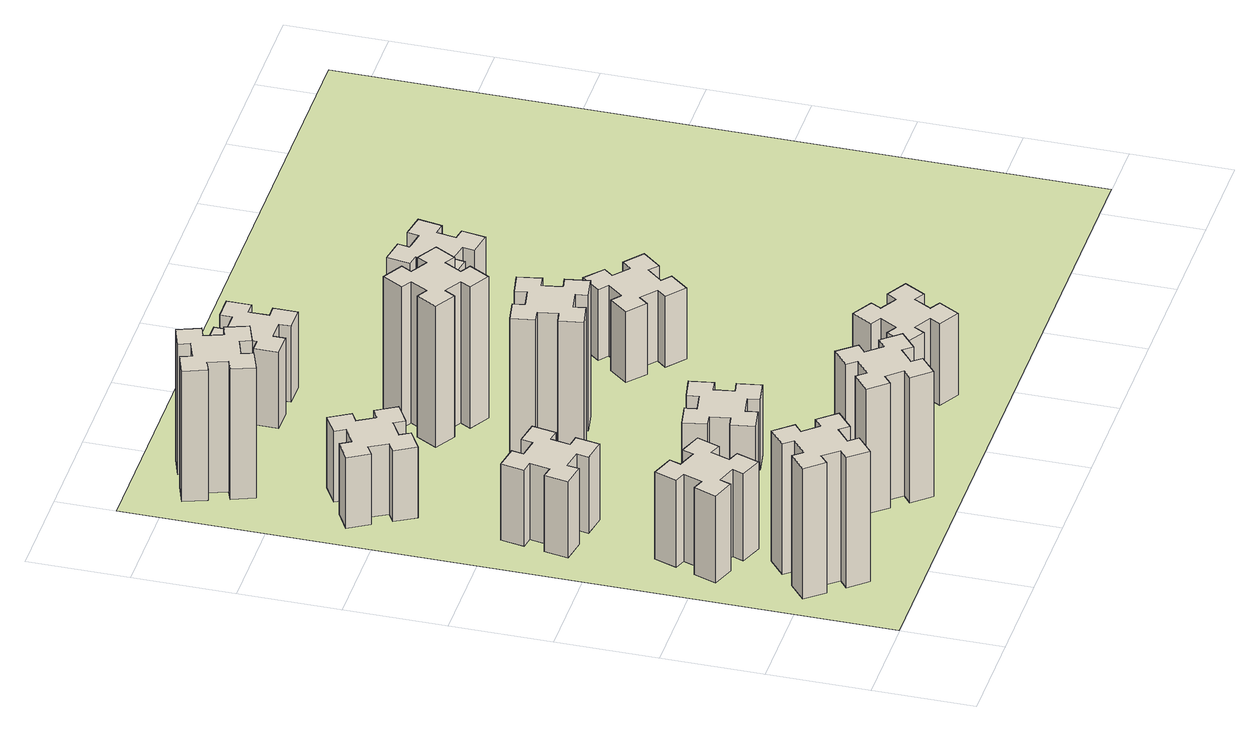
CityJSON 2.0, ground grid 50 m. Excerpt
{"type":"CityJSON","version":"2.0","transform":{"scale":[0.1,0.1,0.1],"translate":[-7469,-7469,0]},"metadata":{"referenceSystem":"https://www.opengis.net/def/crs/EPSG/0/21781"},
"CityObjects":{
"building1":{"type":"Building","attributes":{"class":"1000","function":"1000","usage":"1000","yearOfConstruction":2016,"roofType":"1000","measuredHeight":72,"storeysAboveGround":30,"storeysBelowGround":0},"geometry":[{"type":"Solid","lod":"1","boundaries":[[[[0,1,2,3,4,5,6,7,8,9,10,11,12,13,14,15,16,17,18,19]],[[17,16,20,21]],[[16,15,22,20]],[[15,14,23,22]],[[14,13,24,23]],[[13,12,25,24]],[[12,11,26,25]],[[11,10,27,26]],[[10,9,28,27]],[[9,8,29,28]],[[8,7,30,29]],[[7,6,31,30]],[[6,5,32,31]],[[5,4,33,32]],[[4,3,34,33]],[[3,2,35,34]],[[2,1,36,35]],[[1,0,37,36]],[[0,19,38,37]],[[19,18,39,38]],[[18,17,21,39]],[[24,25,26,27,28,29,30,31,32,33,34,35,36,37,38,39,21,20,22,23]]]]}]},
"building2":{"type":"Building","attributes":{"class":"1000","function":"1000","usage":"1000","yearOfConstruction":2016,"roofType":"1000","measuredHeight":48,"storeysAboveGround":30,"storeysBelowGround":0},"geometry":[{"type":"Solid","lod":"1","boundaries":[[[[40,41,42,43,44,45,46,47,48,49,50,51,52,53,54,55,56,57,58,59]],[[57,56,60,61]],[[56,55,62,60]],[[55,54,63,62]],[[54,53,64,63]],[[53,52,65,64]],[[52,51,66,65]],[[51,50,67,66]],[[50,49,68,67]],[[49,48,69,68]],[[48,47,70,69]],[[47,46,71,70]],[[46,45,72,71]],[[45,44,73,72]],[[44,43,74,73]],[[43,42,75,74]],[[42,41,76,75]],[[41,40,77,76]],[[40,59,78,77]],[[59,58,79,78]],[[58,57,61,79]],[[64,65,66,67,68,69,70,71,72,73,74,75,76,77,78,79,61,60,62,63]]]]}]},
"building3":{"type":"Building","attributes":{"class":"1000","function":"1000","usage":"1000","yearOfConstruction":2016,"roofType":"1000","measuredHeight":42,"storeysAboveGround":30,"storeysBelowGround":0},"geometry":[{"type":"Solid","lod":"1","boundaries":[[[[80,81,82,83,84,85,86,87,88,89,90,91,92,93,94,95,96,97,98,99]],[[97,96,100,101]],[[96,95,102,100]],[[95,94,103,102]],[[94,93,104,103]],[[93,92,105,104]],[[92,91,106,105]],[[91,90,107,106]],[[90,89,108,107]],[[89,88,109,108]],[[88,87,110,109]],[[87,86,111,110]],[[86,85,112,111]],[[85,84,113,112]],[[84,83,114,113]],[[83,82,115,114]],[[82,81,116,115]],[[81,80,117,116]],[[80,99,118,117]],[[99,98,119,118]],[[98,97,101,119]],[[104,105,106,107,108,109,110,111,112,113,114,115,116,117,118,119,101,100,102,103]]]]}]},
"building4":{"type":"Building","attributes":{"class":"1000","function":"1000","usage":"1000","yearOfConstruction":2016,"roofType":"1000","measuredHeight":39,"storeysAboveGround":30,"storeysBelowGround":0},"geometry":[{"type":"Solid","lod":"1","boundaries":[[[[120,121,122,123,124,125,126,127,128,129,130,131,132,133,134,135,136,137,138,139]],[[137,136,140,141]],[[136,135,142,140]],[[135,134,143,142]],[[134,133,144,143]],[[133,132,145,144]],[[132,131,146,145]],[[131,130,147,146]],[[130,129,148,147]],[[129,128,149,148]],[[128,127,150,149]],[[127,126,151,150]],[[126,125,152,151]],[[125,124,153,152]],[[124,123,154,153]],[[123,122,155,154]],[[122,121,156,155]],[[121,120,157,156]],[[120,139,158,157]],[[139,138,159,158]],[[138,137,141,159]],[[144,145,146,147,148,149,150,151,152,153,154,155,156,157,158,159,141,140,142,143]]]]}]},
"building5":{"type":"Building","attributes":{"class":"1000","function":"1000","usage":"1000","yearOfConstruction":2016,"roofType":"1000","measuredHeight":69,"storeysAboveGround":30,"storeysBelowGround":0},"geometry":[{"type":"Solid","lod":"1","boundaries":[[[[160,161,162,163,164,165,166,167,168,169,170,171,172,173,174,175,176,177,178,179]],[[177,176,180,181]],[[176,175,182,180]],[[175,174,183,182]],[[174,173,184,183]],[[173,172,185,184]],[[172,171,186,185]],[[171,170,187,186]],[[170,169,188,187]],[[169,168,189,188]],[[168,167,190,189]],[[167,166,191,190]],[[166,165,192,191]],[[165,164,193,192]],[[164,163,194,193]],[[163,162,195,194]],[[162,161,196,195]],[[161,160,197,196]],[[160,179,198,197]],[[179,178,199,198]],[[178,177,181,199]],[[184,185,186,187,188,189,190,191,192,193,194,195,196,197,198,199,181,180,182,183]]]]}]},
"building6":{"type":"Building","attributes":{"class":"1000","function":"1000","usage":"1000","yearOfConstruction":2016,"roofType":"1000","measuredHeight":39,"storeysAboveGround":30,"storeysBelowGround":0},"geometry":[{"type":"Solid","lod":"1","boundaries":[[[[200,201,202,203,204,205,206,207,208,209,210,211,212,213,214,215,216,217,218,219]],[[217,216,220,221]],[[216,215,222,220]],[[215,214,223,222]],[[214,213,224,223]],[[213,212,225,224]],[[212,211,226,225]],[[211,210,227,226]],[[210,209,228,227]],[[209,208,229,228]],[[208,207,230,229]],[[207,206,231,230]],[[206,205,232,231]],[[205,204,233,232]],[[204,203,234,233]],[[203,202,235,234]],[[202,201,236,235]],[[201,200,237,236]],[[200,219,238,237]],[[219,218,239,238]],[[218,217,221,239]],[[224,225,226,227,228,229,230,231,232,233,234,235,236,237,238,239,221,220,222,223]]]]}]},
"building7":{"type":"Building","attributes":{"class":"1000","function":"1000","usage":"1000","yearOfConstruction":2016,"roofType":"1000","measuredHeight":72,"storeysAboveGround":30,"storeysBelowGround":0},"geometry":[{"type":"Solid","lod":"1","boundaries":[[[[240,241,242,243,244,245,246,247,248,249,250,251,252,253,254,255,256,257,258,259]],[[257,256,260,261]],[[256,255,262,260]],[[255,254,263,262]],[[254,253,264,263]],[[253,252,265,264]],[[252,251,266,265]],[[251,250,267,266]],[[250,249,268,267]],[[249,248,269,268]],[[248,247,270,269]],[[247,246,271,270]],[[246,245,272,271]],[[245,244,273,272]],[[244,243,274,273]],[[243,242,275,274]],[[242,241,276,275]],[[241,240,277,276]],[[240,259,278,277]],[[259,258,279,278]],[[258,257,261,279]],[[264,265,266,267,268,269,270,271,272,273,274,275,276,277,278,279,261,260,262,263]]]]}]},
"building8":{"type":"Building","attributes":{"class":"1000","function":"1000","usage":"1000","yearOfConstruction":2016,"roofType":"1000","measuredHeight":75,"storeysAboveGround":30,"storeysBelowGround":0},"geometry":[{"type":"Solid","lod":"1","boundaries":[[[[280,281,282,283,284,285,286,287,288,289,290,291,292,293,294,295,296,297,298,299]],[[297,296,300,301]],[[296,295,302,300]],[[295,294,303,302]],[[294,293,304,303]],[[293,292,305,304]],[[292,291,306,305]],[[291,290,307,306]],[[290,289,308,307]],[[289,288,309,308]],[[288,287,310,309]],[[287,286,311,310]],[[286,285,312,311]],[[285,284,313,312]],[[284,283,314,313]],[[283,282,315,314]],[[282,281,316,315]],[[281,280,317,316]],[[280,299,318,317]],[[299,298,319,318]],[[298,297,301,319]],[[304,305,306,307,308,309,310,311,312,313,314,315,316,317,318,319,301,300,302,303]]]]}]},
"building9":{"type":"Building","attributes":{"class":"1000","function":"1000","usage":"1000","yearOfConstruction":2016,"roofType":"1000","measuredHeight":78,"storeysAboveGround":30,"storeysBelowGround":0},"geometry":[{"type":"Solid","lod":"1","boundaries":[[[[320,321,322,323,324,325,326,327,328,329,330,331,332,333,334,335,336,337,338,339]],[[337,336,340,341]],[[336,335,342,340]],[[335,334,343,342]],[[334,333,344,343]],[[333,332,345,344]],[[332,331,346,345]],[[331,330,347,346]],[[330,329,348,347]],[[329,328,349,348]],[[328,327,350,349]],[[327,326,351,350]],[[326,325,352,351]],[[325,324,353,352]],[[324,323,354,353]],[[323,322,355,354]],[[322,321,356,355]],[[321,320,357,356]],[[320,339,358,357]],[[339,338,359,358]],[[338,337,341,359]],[[344,345,346,347,348,349,350,351,352,353,354,355,356,357,358,359,341,340,342,343]]]]}]},
"building10":{"type":"Building","attributes":{"class":"1000","function":"1000","usage":"1000","yearOfConstruction":2016,"roofType":"1000","measuredHeight":45,"storeysAboveGround":30,"storeysBelowGround":0},"geometry":[{"type":"Solid","lod":"1","boundaries":[[[[360,361,362,363,364,365,366,367,368,369,370,371,372,373,374,375,376,377,378,379]],[[377,376,380,381]],[[376,375,382,380]],[[375,374,383,382]],[[374,373,384,383]],[[373,372,385,384]],[[372,371,386,385]],[[371,370,387,386]],[[370,369,388,387]],[[369,368,389,388]],[[368,367,390,389]],[[367,366,391,390]],[[366,365,392,391]],[[365,364,393,392]],[[364,363,394,393]],[[363,362,395,394]],[[362,361,396,395]],[[361,360,397,396]],[[360,379,398,397]],[[379,378,399,398]],[[378,377,381,399]],[[384,385,386,387,388,389,390,391,392,393,394,395,396,397,398,399,381,380,382,383]]]]}]},
"building11":{"type":"Building","attributes":{"class":"1000","function":"1000","usage":"1000","yearOfConstruction":2016,"roofType":"1000","measuredHeight":42,"storeysAboveGround":30,"storeysBelowGround":0},"geometry":[{"type":"Solid","lod":"1","boundaries":[[[[400,401,402,403,404,405,406,407,408,409,410,411,412,413,414,415,416,417,418,419]],[[417,416,420,421]],[[416,415,422,420]],[[415,414,423,422]],[[414,413,424,423]],[[413,412,425,424]],[[412,411,426,425]],[[411,410,427,426]],[[410,409,428,427]],[[409,408,429,428]],[[408,407,430,429]],[[407,406,431,430]],[[406,405,432,431]],[[405,404,433,432]],[[404,403,434,433]],[[403,402,435,434]],[[402,401,436,435]],[[401,400,437,436]],[[400,419,438,437]],[[419,418,439,438]],[[418,417,421,439]],[[424,425,426,427,428,429,430,431,432,433,434,435,436,437,438,439,421,420,422,423]]]]}]},
"building12":{"type":"Building","attributes":{"class":"1000","function":"1000","usage":"1000","yearOfConstruction":2016,"roofType":"1000","measuredHeight":39,"storeysAboveGround":30,"storeysBelowGround":0},"geometry":[{"type":"Solid","lod":"1","boundaries":[[[[440,441,442,443,444,445,446,447,448,449,450,451,452,453,454,455,456,457,458,459]],[[457,456,460,461]],[[456,455,462,460]],[[455,454,463,462]],[[454,453,464,463]],[[453,452,465,464]],[[452,451,466,465]],[[451,450,467,466]],[[450,449,468,467]],[[449,448,469,468]],[[448,447,470,469]],[[447,446,471,470]],[[446,445,472,471]],[[445,444,473,472]],[[444,443,474,473]],[[443,442,475,474]],[[442,441,476,475]],[[441,440,477,476]],[[440,459,478,477]],[[459,458,479,478]],[[458,457,461,479]],[[464,465,466,467,468,469,470,471,472,473,474,475,476,477,478,479,461,460,462,463]]]]}]},
"building13":{"type":"Building","attributes":{"class":"1000","function":"1000","usage":"1000","yearOfConstruction":2016,"roofType":"1000","measuredHeight":42,"storeysAboveGround":30,"storeysBelowGround":0},"geometry":[{"type":"Solid","lod":"1","boundaries":[[[[480,481,482,483,484,485,486,487,488,489,490,491,492,493,494,495,496,497,498,499]],[[497,496,500,501]],[[496,495,502,500]],[[495,494,503,502]],[[494,493,504,503]],[[493,492,505,504]],[[492,491,506,505]],[[491,490,507,506]],[[490,489,508,507]],[[489,488,509,508]],[[488,487,510,509]],[[487,486,511,510]],[[486,485,512,511]],[[485,484,513,512]],[[484,483,514,513]],[[483,482,515,514]],[[482,481,516,515]],[[481,480,517,516]],[[480,499,518,517]],[[499,498,519,518]],[[498,497,501,519]],[[504,505,506,507,508,509,510,511,512,513,514,515,516,517,518,519,501,500,502,503]]]]}]},
"landuse1":{"type":"LandUse","attributes":{"name":"plot1","function":"1010"},"geometry":[{"type":"MultiSurface","lod":"1","boundaries":[[[520,521,522,523]]]}]}
},
"vertices":[
[259,443,0],[323,366,0],[277,328,0],[354,236,0],[446,313,0],[408,359,0],[484,423,0],[523,377,0],[615,454,0],[538,546,0],[492,508,0],[427,584,0],[473,623,0],[396,715,0],[304,638,0],[343,592,0],[266,527,0],[228,573,0],[136,496,0],[213,404,0],[266,527,720],[228,573,720],[343,592,720],[304,638,720],[396,715,720],[473,623,720],[427,584,720],[492,508,720],[538,546,720],[615,454,720],[523,377,720],[484,423,720],[408,359,720],[446,313,720],[354,236,720],[277,328,720],[323,366,720],[259,443,720],[213,404,720],[136,496,720],
[291,929,0],[385,895,0],[364,839,0],[477,797,0],[518,910,0],[462,931,0],[496,1025,0],[552,1004,0],[593,1117,0],[480,1158,0],[460,1102,0],[366,1136,0],[387,1192,0],[274,1233,0],[233,1120,0],[289,1100,0],[255,1006,0],[199,1027,0],[157,914,0],[270,873,0],[255,1006,480],[199,1027,480],[289,1100,480],[233,1120,480],[274,1233,480],[387,1192,480],[366,1136,480],[460,1102,480],[480,1158,480],[593,1117,480],[552,1004,480],[496,1025,480],[462,931,480],[518,910,480],[477,797,480],[364,839,480],[385,895,480],[291,929,480],[270,873,480],[157,914,480],
[475,1687,0],[492,1785,0],[551,1775,0],[572,1893,0],[454,1914,0],[444,1855,0],[345,1872,0],[356,1931,0],[237,1952,0],[217,1834,0],[276,1824,0],[258,1725,0],[199,1736,0],[178,1617,0],[297,1597,0],[307,1656,0],[405,1638,0],[395,1579,0],[513,1558,0],[534,1677,0],[405,1638,420],[395,1579,420],[307,1656,420],[297,1597,420],[178,1617,420],[199,1736,420],[258,1725,420],[276,1824,420],[217,1834,420],[237,1952,420],[356,1931,420],[345,1872,420],[444,1855,420],[454,1914,420],[572,1893,420],[551,1775,420],[492,1785,420],[475,1687,420],[534,1677,420],[513,1558,420],
[255,2584,0],[305,2497,0],[253,2467,0],[313,2363,0],[417,2423,0],[387,2475,0],[474,2525,0],[504,2473,0],[608,2533,0],[548,2637,0],[496,2607,0],[446,2694,0],[498,2724,0],[438,2828,0],[334,2768,0],[364,2716,0],[277,2666,0],[247,2718,0],[143,2658,0],[203,2554,0],[277,2666,390],[247,2718,390],[364,2716,390],[334,2768,390],[438,2828,390],[498,2724,390],[446,2694,390],[496,2607,390],[548,2637,390],[608,2533,390],[504,2473,390],[474,2525,390],[387,2475,390],[417,2423,390],[313,2363,390],[253,2467,390],[305,2497,390],[255,2584,390],[203,2554,390],[143,2658,390],
[1232,408,0],[1167,484,0],[1213,523,0],[1136,615,0],[1044,538,0],[1083,492,0],[1006,427,0],[968,473,0],[876,396,0],[953,304,0],[999,343,0],[1063,266,0],[1017,228,0],[1094,136,0],[1186,213,0],[1148,259,0],[1224,323,0],[1263,277,0],[1355,354,0],[1278,446,0],[1224,323,690],[1263,277,690],[1148,259,690],[1186,213,690],[1094,136,690],[1017,228,690],[1063,266,690],[999,343,690],[953,304,690],[876,396,690],[968,473,690],[1006,427,690],[1083,492,690],[1044,538,690],[1136,615,690],[1213,523,690],[1167,484,690],[1232,408,690],[1278,446,690],[1355,354,690],
[1045,1232,0],[947,1215,0],[937,1274,0],[818,1253,0],[839,1135,0],[898,1145,0],[916,1047,0],[857,1037,0],[877,918,0],[996,939,0],[985,998,0],[1084,1016,0],[1094,957,0],[1212,977,0],[1191,1096,0],[1132,1085,0],[1115,1184,0],[1174,1194,0],[1153,1312,0],[1035,1291,0],[1115,1184,390],[1174,1194,390],[1132,1085,390],[1191,1096,390],[1212,977,390],[1094,957,390],[1084,1016,390],[985,998,390],[996,939,390],[877,918,390],[857,1037,390],[916,1047,390],[898,1145,390],[839,1135,390],[818,1253,390],[937,1274,390],[947,1215,390],[1045,1232,390],[1035,1291,390],[1153,1312,390],
[366,3215,0],[460,3249,0],[480,3193,0],[593,3234,0],[552,3347,0],[496,3326,0],[462,3420,0],[518,3440,0],[477,3553,0],[364,3512,0],[385,3456,0],[291,3422,0],[270,3478,0],[157,3437,0],[199,3324,0],[255,3345,0],[289,3251,0],[233,3230,0],[274,3117,0],[387,3159,0],[289,3251,720],[233,3230,720],[255,3345,720],[199,3324,720],[157,3437,720],[270,3478,720],[291,3422,720],[385,3456,720],[364,3512,720],[477,3553,720],[518,3440,720],[462,3420,720],[496,3326,720],[552,3347,720],[593,3234,720],[480,3193,720],[460,3249,720],[366,3215,720],[387,3159,720],[274,3117,720],
[1085,1838,0],[1184,1856,0],[1194,1797,0],[1312,1817,0],[1291,1936,0],[1232,1925,0],[1215,2024,0],[1274,2034,0],[1253,2152,0],[1135,2131,0],[1145,2072,0],[1047,2055,0],[1037,2114,0],[918,2093,0],[939,1975,0],[998,1985,0],[1016,1887,0],[957,1877,0],[977,1758,0],[1096,1779,0],[1016,1887,750],[957,1877,750],[998,1985,750],[939,1975,750],[918,2093,750],[1037,2114,750],[1047,2055,750],[1145,2072,750],[1135,2131,750],[1253,2152,750],[1274,2034,750],[1215,2024,750],[1232,1925,750],[1291,1936,750],[1312,1817,750],[1194,1797,750],[1184,1856,750],[1085,1838,750],[1096,1779,750],[977,1758,750],
[1017,2425,0],[1104,2375,0],[1074,2323,0],[1178,2263,0],[1238,2367,0],[1186,2397,0],[1236,2484,0],[1288,2454,0],[1348,2558,0],[1244,2618,0],[1214,2566,0],[1127,2616,0],[1157,2668,0],[1053,2728,0],[993,2624,0],[1045,2594,0],[995,2507,0],[943,2537,0],[883,2433,0],[987,2373,0],[995,2507,780],[943,2537,780],[1045,2594,780],[993,2624,780],[1053,2728,780],[1157,2668,780],[1127,2616,780],[1214,2566,780],[1244,2618,780],[1348,2558,780],[1288,2454,780],[1236,2484,780],[1186,2397,780],[1238,2367,780],[1178,2263,780],[1074,2323,780],[1104,2375,780],[1017,2425,780],[987,2373,780],[883,2433,780],
[1785,574,0],[1735,487,0],[1683,517,0],[1623,413,0],[1727,353,0],[1757,405,0],[1844,355,0],[1814,303,0],[1918,243,0],[1978,347,0],[1926,377,0],[1976,464,0],[2028,434,0],[2088,538,0],[1984,598,0],[1954,546,0],[1867,596,0],[1897,648,0],[1793,708,0],[1733,604,0],[1867,596,450],[1897,648,450],[1954,546,450],[1984,598,450],[2088,538,450],[2028,434,450],[1976,464,450],[1926,377,450],[1978,347,450],[1918,243,450],[1814,303,450],[1844,355,450],[1757,405,450],[1727,353,450],[1623,413,450],[1683,517,450],[1735,487,450],[1785,574,450],[1733,604,450],[1793,708,450],
[1125,3285,0],[1125,3385,0],[1185,3385,0],[1185,3505,0],[1065,3505,0],[1065,3445,0],[965,3445,0],[965,3505,0],[845,3505,0],[845,3385,0],[905,3385,0],[905,3285,0],[845,3285,0],[845,3165,0],[965,3165,0],[965,3225,0],[1065,3225,0],[1065,3165,0],[1185,3165,0],[1185,3285,0],[1065,3225,420],[1065,3165,420],[965,3225,420],[965,3165,420],[845,3165,420],[845,3285,420],[905,3285,420],[905,3385,420],[845,3385,420],[845,3505,420],[965,3505,420],[965,3445,420],[1065,3445,420],[1065,3505,420],[1185,3505,420],[1185,3385,420],[1125,3385,420],[1125,3285,420],[1185,3285,420],[1185,3165,420],
[1746,1703,0],[1823,1639,0],[1784,1593,0],[1876,1516,0],[1953,1608,0],[1907,1646,0],[1972,1723,0],[2018,1684,0],[2095,1776,0],[2003,1853,0],[1964,1807,0],[1888,1872,0],[1926,1918,0],[1834,1995,0],[1757,1903,0],[1803,1864,0],[1739,1788,0],[1693,1826,0],[1616,1734,0],[1708,1657,0],[1739,1788,390],[1693,1826,390],[1803,1864,390],[1757,1903,390],[1834,1995,390],[1926,1918,390],[1888,1872,390],[1964,1807,390],[2003,1853,390],[2095,1776,390],[2018,1684,390],[1972,1723,390],[1907,1646,390],[1953,1608,390],[1876,1516,390],[1784,1593,390],[1823,1639,390],[1746,1703,390],[1708,1657,390],[1616,1734,390],
[1756,2764,0],[1738,2665,0],[1679,2676,0],[1658,2557,0],[1777,2537,0],[1787,2596,0],[1885,2578,0],[1875,2519,0],[1993,2498,0],[2014,2617,0],[1955,2627,0],[1972,2725,0],[2031,2715,0],[2052,2833,0],[1934,2854,0],[1924,2795,0],[1825,2812,0],[1836,2871,0],[1717,2892,0],[1697,2774,0],[1825,2812,420],[1836,2871,420],[1924,2795,420],[1934,2854,420],[2052,2833,420],[2031,2715,420],[1972,2725,420],[1955,2627,420],[2014,2617,420],[1993,2498,420],[1875,2519,420],[1885,2578,420],[1787,2596,420],[1777,2537,420],[1658,2557,420],[1679,2676,420],[1738,2665,420],[1756,2764,420],[1697,2774,420],[1717,2892,420],
[5,3705,0],[3705,3705,0],[3705,5,0],[5,5,0]
]}
